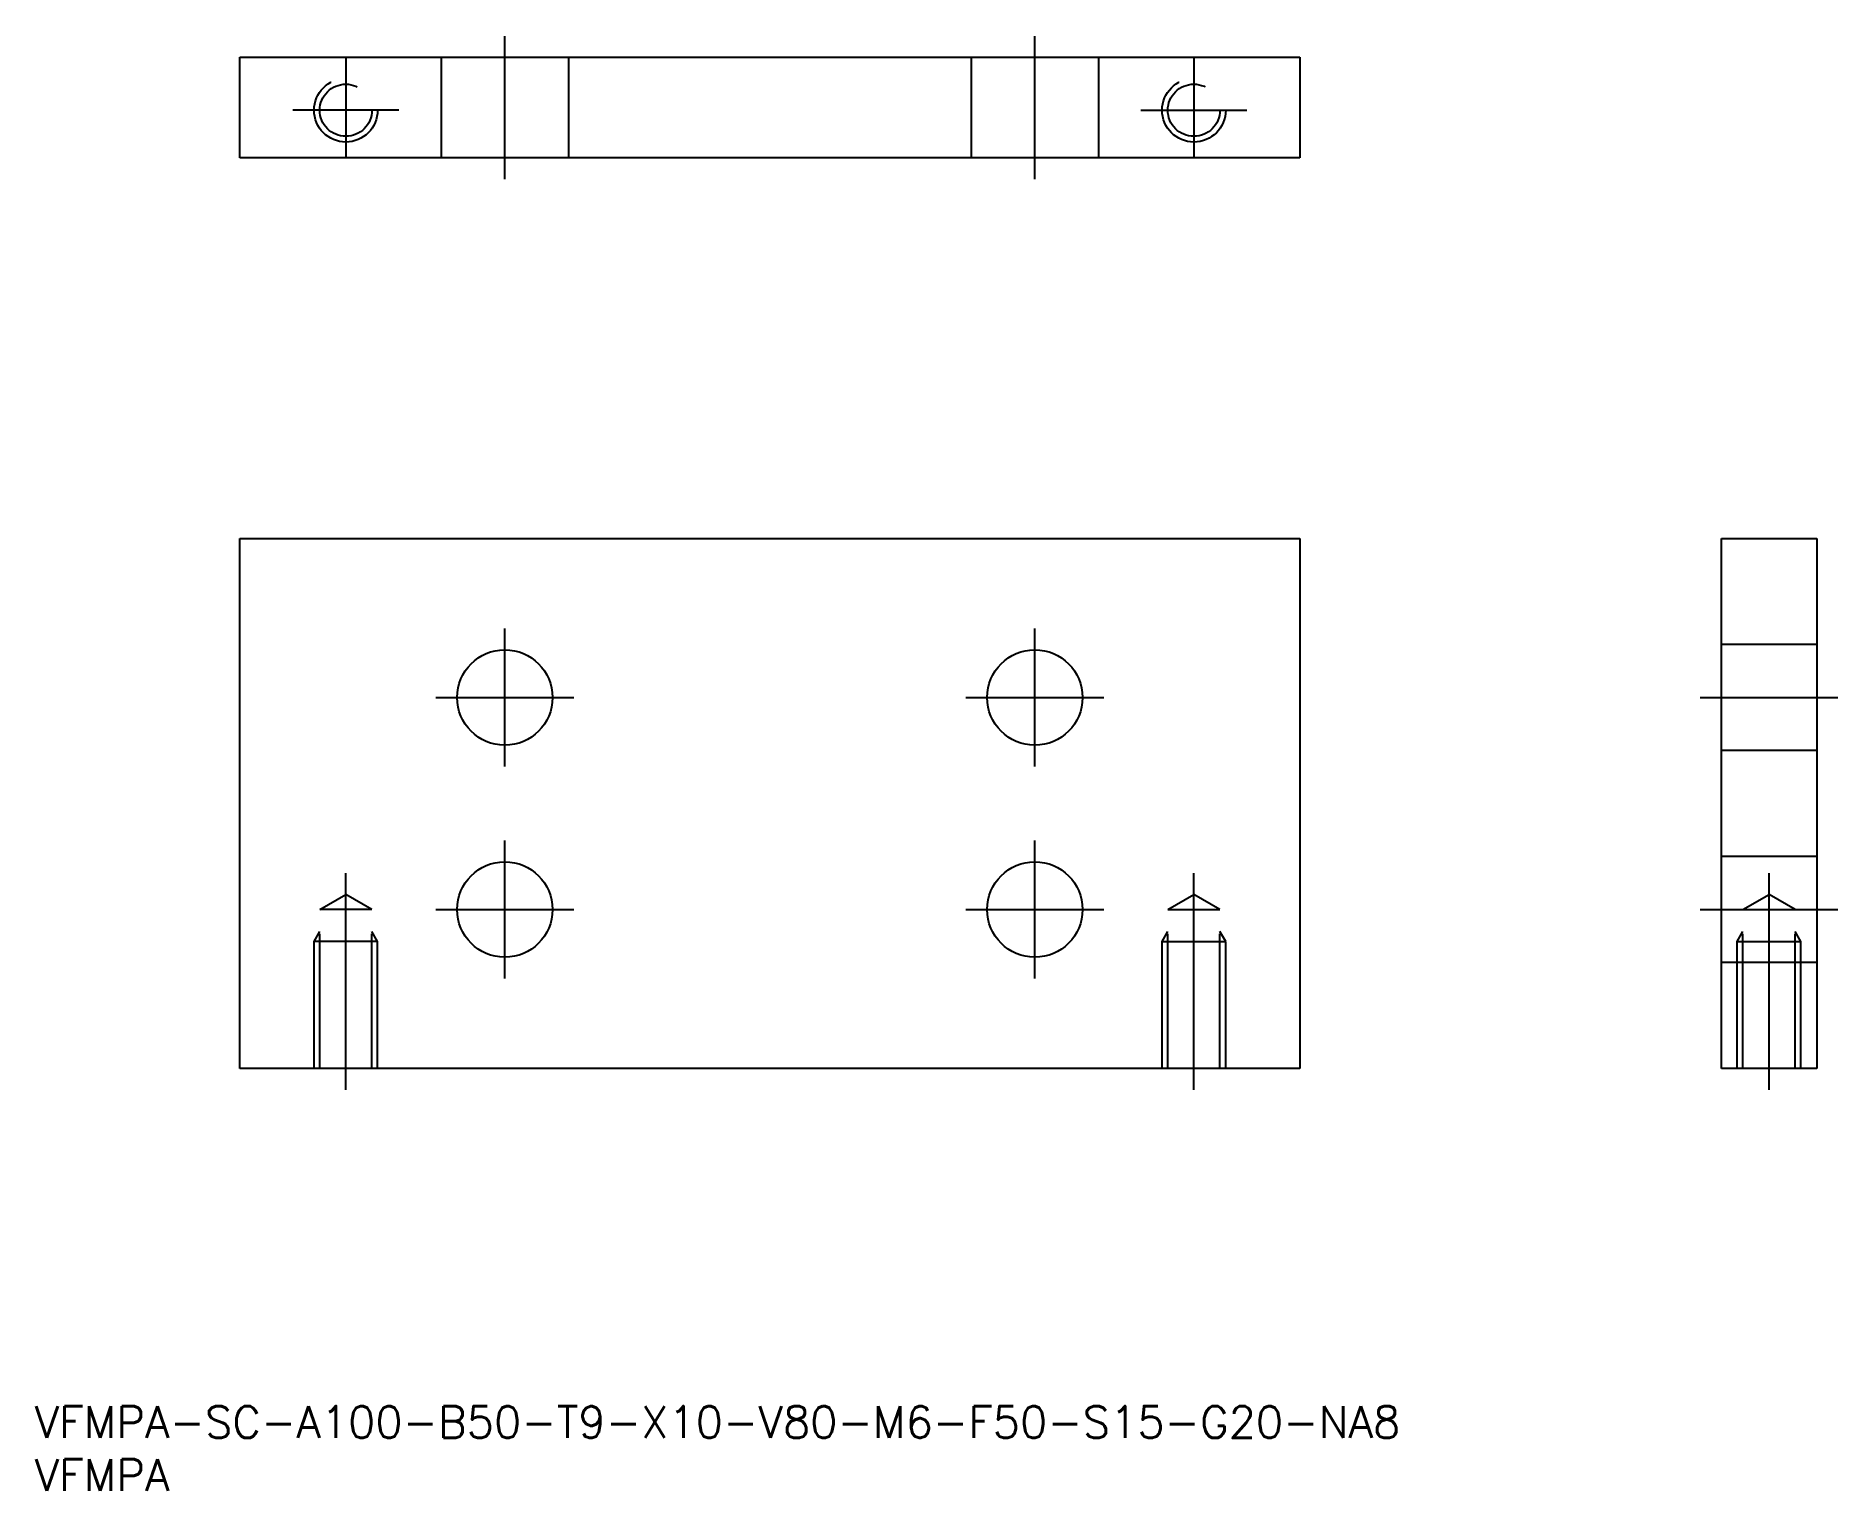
# Model space of a CAD drawing. Extents: x 0 to 170, y 0 to 137.
import ezdxf

# ---------------------------------------------------------------- set-up
doc = ezdxf.new("R2010")
doc.units = 0
doc.linetypes.add('CENTER', pattern=[50.8, 31.75, -6.35, 6.35, -6.35])
doc.linetypes.add('DASHED', pattern=[19.05, 12.7, -6.35])
doc.layers.get('0').update_dxf_attribs({"linetype": 'CONTINUOUS'})
doc.layers.add('CENTER', color=1, linetype='CENTER')
doc.styles.get("Standard").update_dxf_attribs({"font": 'txt.shx', "height": 3, "bigfont": 'bigfont.shx'})

# ---------------------------------------------------------------- blocks, each defined once
blk = doc.blocks.new('*U1')
at = {"color": 7, "linetype": 'CONTINUOUS'}
blk.add_text('VFMPA-SC-A100-B50-T9-X10-V80-M6-F50-S15-G20-NA8', height=3, dxfattribs=at).set_placement((0, 5))
blk = doc.blocks.new('*U2')
at = {"color": 7, "linetype": 'CONTINUOUS'}
blk.add_text('VFMPA', height=3, dxfattribs=at).set_placement((0, 0))

msp = doc.modelspace()

# ---------------------------------------------------------------- linework, layer by layer
at = {"color": 7, "linetype": 'CONTINUOUS'}
for p, q in [((19.352956, 135.244844), (119.352956, 135.244844)), ((19.352956, 125.744844), (19.352956, 135.244844)), ((119.352956, 135.244844), (119.352956, 125.744844)), ((119.352956, 125.744844), (19.352956, 125.744844)), ((19.352956, 89.846475), (119.352956, 89.846475)), ((19.352956, 39.846475), (19.352956, 89.846475)), ((119.352956, 89.846475), (119.352956, 39.846475)), ((159.111937, 89.846475), (168.111937, 89.846475)), ((159.111937, 39.846475), (159.111937, 89.846475)), ((168.111937, 89.846475), (168.111937, 39.846475)), ((119.352956, 39.846475), (19.352956, 39.846475)), ((168.111937, 39.846475), (159.111937, 39.846475))]:
    msp.add_line(p, q, dxfattribs=at)
at = {"color": 3, "linetype": 'DASHED'}
for p, q in [((38.352956, 135.244844), (38.352956, 125.744844)), ((50.352956, 135.244844), (50.352956, 125.744844)), ((88.352956, 135.244844), (88.352956, 125.744844)), ((100.352956, 135.244844), (100.352956, 125.744844)), ((168.111937, 79.846475), (159.111937, 79.846475)), ((168.111937, 69.846475), (159.111937, 69.846475)), ((168.111937, 59.846475), (159.111937, 59.846475)), ((26.894456, 54.846475), (29.352956, 56.26589)), ((31.811456, 54.846475), (29.352956, 56.26589)), ((106.894456, 54.846475), (109.352956, 56.26589)), ((111.811456, 54.846475), (109.352956, 56.26589)), ((161.153437, 54.846475), (163.611937, 56.26589)), ((166.070437, 54.846475), (163.611937, 56.26589)), ((26.894456, 39.846475), (26.894456, 54.846475)), ((31.811456, 54.846475), (26.894456, 54.846475)), ((31.811456, 39.846475), (31.811456, 54.846475)), ((106.894456, 39.846475), (106.894456, 54.846475)), ((106.894456, 54.846475), (111.811456, 54.846475)), ((111.811456, 39.846475), (111.811456, 54.846475)), ((161.153437, 39.846475), (161.153437, 54.846475)), ((161.153437, 54.846475), (166.070437, 54.846475)), ((166.070437, 39.846475), (166.070437, 54.846475)), ((26.352956, 51.846475), (26.894456, 52.78438)), ((32.352956, 51.846475), (31.811456, 52.78438)), ((106.352956, 51.846475), (106.894456, 52.78438)), ((112.352956, 51.846475), (111.811456, 52.78438)), ((160.611937, 51.846475), (161.153437, 52.78438)), ((166.611937, 51.846475), (166.070437, 52.78438)), ((26.352956, 39.846475), (26.352956, 51.846475)), ((32.352956, 51.846475), (26.352956, 51.846475)), ((32.352956, 39.846475), (32.352956, 51.846475)), ((106.352956, 39.846475), (106.352956, 51.846475)), ((106.352956, 51.846475), (112.352956, 51.846475)), ((112.352956, 39.846475), (112.352956, 51.846475)), ((160.611937, 39.846475), (160.611937, 51.846475)), ((160.611937, 51.846475), (166.611937, 51.846475)), ((166.611937, 39.846475), (166.611937, 51.846475)), ((168.111937, 49.846475), (159.111937, 49.846475))]:
    msp.add_line(p, q, dxfattribs=at)
for centre, radius in [((29.352956, 130.244844), 3), ((29.352956, 130.244844), 2.4585), ((109.352956, 130.244844), 3), ((109.352956, 130.244844), 2.4585)]:
    msp.add_circle(centre, radius, dxfattribs=at)
at = {"color": 7, "linetype": 'CONTINUOUS'}
for centre in [(44.352956, 74.846475), (94.352956, 74.846475), (44.352956, 54.846475), (94.352956, 54.846475)]:
    msp.add_circle(centre, 4.5, dxfattribs=at)
at = {"layer": 'CENTER', "color": 1, "linetype": 'CENTER'}
for p, q in [((44.352956, 123.744844), (44.352956, 137.244844)), ((94.352956, 123.744844), (94.352956, 137.244844)), ((29.352956, 135.244844), (29.352956, 125.744844)), ((109.352956, 135.244844), (109.352956, 125.744844)), ((34.352956, 130.244844), (24.352956, 130.244844)), ((104.352956, 130.244844), (114.352956, 130.244844)), ((44.352956, 68.346475), (44.352956, 81.346475)), ((94.352956, 68.346475), (94.352956, 81.346475)), ((37.852956, 74.846475), (50.852956, 74.846475)), ((87.852956, 74.846475), (100.852956, 74.846475)), ((157.111937, 74.846475), (170.111937, 74.846475)), ((44.352956, 48.346475), (44.352956, 61.346475)), ((94.352956, 48.346475), (94.352956, 61.346475)), ((29.352956, 37.846475), (29.352956, 58.26589)), ((109.352956, 37.846475), (109.352956, 58.26589)), ((163.611937, 37.846475), (163.611937, 58.26589)), ((37.852956, 54.846475), (50.852956, 54.846475)), ((87.852956, 54.846475), (100.852956, 54.846475)), ((157.111937, 54.846475), (170.111937, 54.846475))]:
    msp.add_line(p, q, dxfattribs=at)

# ---------------------------------------------------------------- block references
at = {"color": 7, "linetype": 'CONTINUOUS'}
for name in ['*U1', '*U2']:
    msp.add_blockref(name, (0, 0), dxfattribs=at)

doc.saveas('drawing.dxf')
